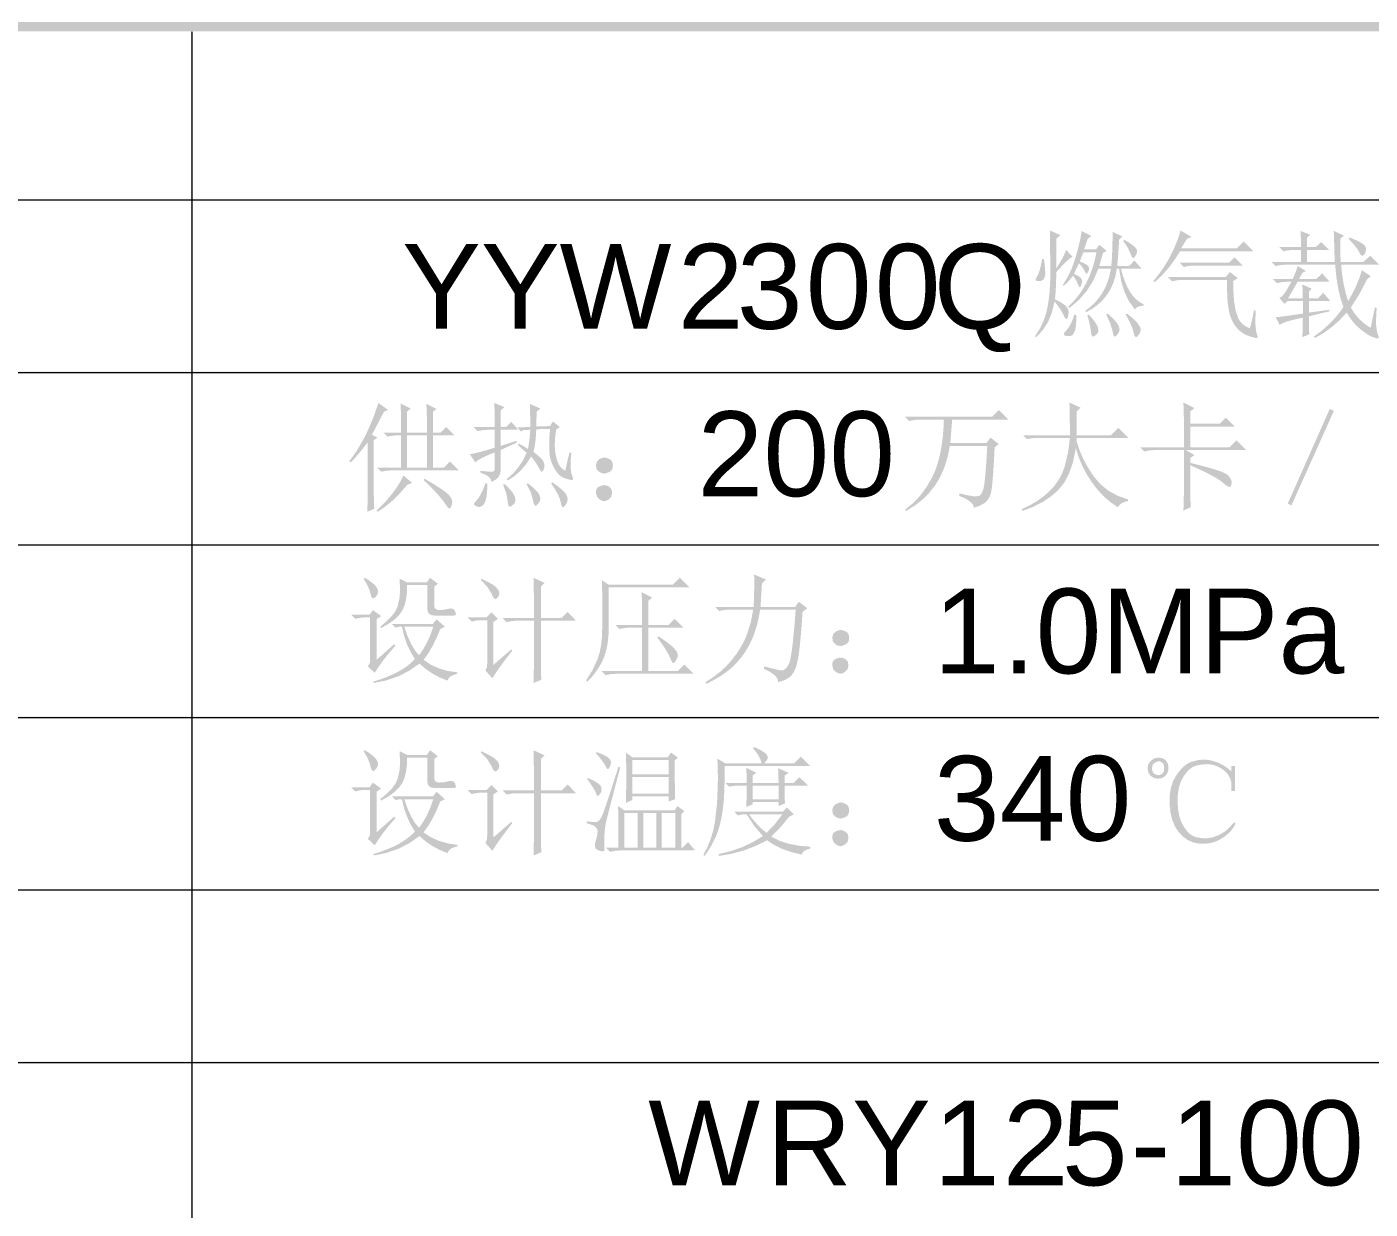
# Model space of a CAD drawing. Header units: millimetres. Extents: x 0 to 383, y 25 to 284.
# Drawn here: x 54.83 to 102.95, y 193.08 to 235.45 of the extents above; entities that cross this region are included whole.
import ezdxf

# ---------------------------------------------------------------- set-up
doc = ezdxf.new("R2010")
doc.units = ezdxf.units.MM

msp = doc.modelspace()

# ---------------------------------------------------------------- hatches: boundary and pattern name
h = msp.add_hatch(color=0)
h.dxf.hatch_style = 2
h.paths.add_polyline_path([(0.338667, 235.288226), (383.109611, 235.288226), (383.109611, 235.626896), (0.338667, 235.626896)])
h = msp.add_hatch(color=0)
h.dxf.hatch_style = 2
h.paths.add_polyline_path([(60.713056, 25.237281), (60.755389, 25.237281), (60.755389, 235.288226), (60.713056, 235.288226)])
h = msp.add_hatch(color=0)
h.dxf.hatch_style = 2
h.paths.add_polyline_path([(0.338667, 229.223976), (382.982611, 229.223976), (382.982611, 229.266309), (0.338667, 229.266309)])
h = msp.add_hatch(color=0)
h.paths.add_polyline_path([(92.687951, 227.373215), (92.66108, 227.321539), (92.630074, 227.249192), (92.594934, 227.156174), (92.55566, 227.042486), (92.78717, 226.932243), (92.861584, 226.869542), (92.886389, 226.794439), (92.878121, 226.737251), (92.853316, 226.66766), (92.820243, 226.613227), (92.78717, 226.596002), (92.7665, 226.616672), (92.737561, 226.678684), (92.650744, 226.827512), (92.522587, 226.97634), (92.340686, 226.596002), (92.501916, 226.517454), (92.588733, 226.447174), (92.62594, 226.385162), (92.638342, 226.331418), (92.605269, 226.188102), (92.57633, 226.13367), (92.55566, 226.116444), (92.522587, 226.141249), (92.489514, 226.215663), (92.419234, 226.368625), (92.307613, 226.529856), (92.142248, 226.32315), (91.976884, 226.166054), (91.943811, 226.199127), (92.125712, 226.493338), (92.27454, 226.816488), (92.395118, 227.163064), (92.495026, 227.522043), (92.572885, 227.856907), (92.621806, 228.133892), (92.969071, 227.951991), (92.83678, 227.852773), (92.704488, 227.472434), (93.134436, 227.472434), (93.250191, 227.637799), (93.514774, 227.422825), (93.382483, 227.340142), (93.250191, 226.877122), (93.680139, 226.877122), (93.705633, 227.18718), (93.718724, 227.555116), (93.722772, 227.738051), (93.726303, 227.88998), (93.728801, 228.010902), (93.729748, 228.100819), (94.077014, 227.935455), (93.961259, 227.8197), (93.944722, 227.543748), (93.928186, 227.294667), (93.911649, 227.072458), (93.895113, 226.877122), (94.325061, 226.877122), (94.506962, 227.075559), (94.771545, 226.777903), (94.027405, 226.777903), (94.094325, 226.533732), (94.171065, 226.313848), (94.257623, 226.118253), (94.354, 225.946946), (94.460195, 225.799926), (94.576208, 225.677195), (94.70204, 225.578751), (94.837691, 225.504595), (94.837691, 225.454986), (94.731238, 225.446718), (94.643388, 225.421913), (94.574141, 225.380572), (94.523498, 225.322694), (94.314725, 225.612082), (94.151428, 225.95108), (94.033606, 226.339687), (93.961259, 226.777903), (93.878576, 226.777903), (93.828967, 226.518487), (93.754553, 226.277675), (93.655334, 226.055466), (93.531311, 225.851861), (93.382483, 225.666859), (93.20885, 225.500461), (93.010412, 225.352667), (92.78717, 225.223476), (92.754097, 225.273085), (92.938324, 225.419588), (93.102396, 225.577976), (93.246315, 225.74825), (93.37008, 225.930409), (93.473692, 226.124454), (93.557149, 226.330385), (93.620453, 226.548201), (93.663602, 226.777903), (93.217118, 226.777903), (93.034183, 226.35519), (92.799572, 225.980019), (92.513285, 225.65239), (92.175321, 225.372304), (92.142248, 225.421913), (92.328025, 225.607948), (92.496749, 225.81052), (92.648419, 226.029628), (92.783036, 226.265273), (92.9006, 226.517454), (93.001111, 226.786171), (93.084568, 227.071425), (93.150972, 227.373215)])
h.paths.add_polyline_path([(94.14316, 227.8197), (94.291988, 227.727802), (94.407743, 227.65089), (94.490425, 227.589481), (94.540035, 227.544092), (94.589644, 227.473123), (94.606181, 227.406288), (94.590333, 227.323606), (94.545547, 227.240924), (94.499383, 227.178912), (94.473889, 227.158241), (94.42428, 227.195448), (94.37467, 227.307069), (94.275451, 227.530312), (94.110087, 227.77009)])
h.paths.add_polyline_path([(92.357222, 225.140793), (92.423368, 225.124257), (92.426555, 224.947437), (92.419923, 224.796973), (92.403989, 224.672347), (92.379271, 224.573042), (92.349299, 224.495613), (92.317259, 224.437305), (92.283153, 224.398634), (92.246979, 224.380116), (92.184278, 224.367714), (92.142248, 224.36358), (92.068523, 224.371159), (92.015469, 224.391141), (91.985841, 224.4125), (91.976884, 224.429726), (92.005822, 224.50414), (92.092639, 224.59509), (92.164986, 224.691208), (92.233199, 224.814198), (92.297278, 224.96406)])
h.paths.add_polyline_path([(92.869852, 225.140793), (92.995943, 225.000234), (93.093095, 224.87621), (93.161308, 224.768723), (93.200582, 224.677773), (93.216171, 224.600258), (93.213673, 224.533079), (93.193605, 224.476234), (93.156484, 224.429726), (93.077247, 224.367714), (93.018681, 224.347043), (92.977339, 224.38425), (92.952535, 224.495872), (92.938065, 224.621962), (92.911194, 224.768723), (92.871919, 224.936155), (92.820243, 225.124257)])
h.paths.add_polyline_path([(93.498238, 225.140793), (93.547847, 225.173866), (93.66877, 225.064398), (93.766955, 224.96785), (93.842403, 224.884737), (93.895113, 224.815576), (93.957125, 224.703266), (93.977795, 224.611627), (93.957814, 224.516542), (93.900625, 224.429726), (93.842058, 224.367714), (93.812431, 224.347043), (93.782458, 224.358412), (93.758687, 224.392519), (93.741117, 224.449363), (93.729748, 224.528944), (93.647066, 224.814198)])
h.paths.add_polyline_path([(94.242378, 225.173866), (94.469755, 224.987831), (94.622717, 224.826601), (94.709533, 224.694309), (94.738472, 224.59509), (94.721936, 224.511719), (94.672326, 224.424214), (94.614449, 224.354623), (94.573108, 224.330507), (94.542102, 224.341876), (94.51523, 224.375982), (94.492492, 224.432826), (94.473889, 224.512408), (94.431514, 224.657102), (94.370536, 224.810064), (94.290954, 224.971295), (94.192769, 225.140793)])
h.paths.add_polyline_path([(91.48079, 228.150429), (91.861128, 227.985064), (91.7123, 227.852773), (91.7123, 226.794439), (91.833223, 226.984609), (91.931408, 227.158241), (92.006856, 227.315338), (92.059566, 227.455898), (92.291076, 227.207851), (92.211495, 227.161342), (92.088505, 227.054888), (91.922107, 226.88849), (91.7123, 226.662148), (91.702999, 226.315915), (91.69163, 226.037896), (91.678194, 225.82809), (91.662691, 225.686497), (91.812553, 225.607948), (91.931408, 225.537668), (92.019258, 225.475657), (92.076102, 225.421913), (92.138114, 225.31856), (92.158785, 225.206939), (92.125712, 225.058111), (92.096773, 224.996099), (92.076102, 224.975429), (92.026493, 225.008502), (91.976884, 225.10772), (91.925207, 225.21314), (91.85286, 225.330963), (91.759843, 225.461187), (91.646155, 225.603814), (91.555204, 225.214174), (91.414644, 224.872076), (91.224475, 224.57752), (90.984696, 224.330507), (90.951623, 224.36358), (91.109753, 224.614727), (91.236877, 224.872076), (91.332995, 225.135626), (91.398108, 225.405377), (91.441516, 225.689597), (91.472522, 225.996555), (91.491125, 226.326251), (91.497326, 226.678684)])
h.paths.add_polyline_path([(91.265816, 227.125168), (91.303023, 226.844049), (91.315425, 226.629075), (91.307157, 226.534679), (91.282352, 226.452686), (91.2417, 226.390674), (91.188646, 226.353467), (91.125945, 226.336931), (91.050842, 226.336931), (90.98883, 226.352778), (90.96816, 226.381028), (90.984696, 226.443039), (91.034306, 226.529856), (91.081848, 226.629075), (91.125256, 226.761366), (91.16453, 226.926731), (91.19967, 227.125168)])
h = msp.add_hatch(color=0)
h.paths.add_polyline_path([(96.160608, 228.150429), (96.557483, 227.918918), (96.392118, 227.852773), (96.272229, 227.658469), (96.177144, 227.505507), (98.178056, 227.505507), (98.426102, 227.753554), (98.773368, 227.406288), (96.144071, 227.406288), (95.938399, 227.082794), (95.718257, 226.790305), (95.483646, 226.528822), (95.234566, 226.298345), (95.184957, 226.331418), (95.387614, 226.586786), (95.565984, 226.840604), (95.720583, 227.093387), (95.851927, 227.345655), (95.961395, 227.585347), (96.049676, 227.799718), (96.116252, 227.988251)])
h.paths.add_polyline_path([(96.127535, 226.992877), (97.896936, 226.992877), (98.095373, 227.191314), (98.39303, 226.893658), (96.706311, 226.893658), (96.458264, 226.881256), (96.276363, 226.844049)])
h.paths.add_polyline_path([(95.714123, 226.480247), (97.781181, 226.480247), (97.930009, 226.662148), (98.211128, 226.447174), (98.045764, 226.331418), (98.054032, 225.988976), (98.078837, 225.625863), (98.13258, 225.286176), (98.227665, 225.008502), (98.296911, 224.892747), (98.388895, 224.793528), (98.503617, 224.710845), (98.641076, 224.6447), (98.675183, 224.747019), (98.711356, 224.888612), (98.749597, 225.06948), (98.789905, 225.289622), (98.85605, 225.273085), (98.844337, 225.029861), (98.845026, 224.765967), (98.869142, 224.531701), (98.922196, 224.36358), (98.930464, 224.31397), (98.889123, 224.297434), (98.845715, 224.302516), (98.781636, 224.317416), (98.696887, 224.341617), (98.591467, 224.374604), (98.477779, 224.421199), (98.368225, 224.486914), (98.262805, 224.572267), (98.161519, 224.677773), (98.069621, 224.803949), (97.992709, 224.951313), (97.931301, 225.120381), (97.885911, 225.31167), (97.854819, 225.530692), (97.835613, 225.78227), (97.827775, 226.065888), (97.83079, 226.381028), (96.259826, 226.381028), (96.053121, 226.368625), (95.862951, 226.331418)])
h = msp.add_hatch(color=0)
h.paths.add_polyline_path([(100.460087, 228.133892), (100.807352, 228.001601), (100.691597, 227.885845), (100.691597, 227.555116), (101.00579, 227.555116), (101.204227, 227.737017), (101.485347, 227.455898), (100.691597, 227.455898), (100.691597, 227.02595), (101.683785, 227.02595), (101.675516, 227.343243), (101.667248, 227.633664), (101.65898, 227.897214), (101.650712, 228.133892), (102.014514, 227.968528), (101.882222, 227.852773), (101.883256, 227.596457), (101.886356, 227.373215), (101.891524, 227.183046), (101.898759, 227.02595), (102.709045, 227.02595), (102.957092, 227.240924), (103.271285, 226.926731), (101.915295, 226.926731), (101.949402, 226.578432), (102.002112, 226.244602), (102.073425, 225.925242), (102.163342, 225.620351), (102.318371, 225.888035), (102.45273, 226.16192), (102.566418, 226.442006), (102.659436, 226.728293), (102.973628, 226.513319), (102.841337, 226.397564), (102.572619, 225.8808), (102.262561, 225.38884), (102.40002, 225.169732), (102.564351, 224.975429), (102.755554, 224.80593), (102.973628, 224.661236), (103.122457, 225.38884), (103.188602, 225.372304), (103.175167, 225.163531), (103.167932, 224.983697), (103.166898, 224.832802), (103.172066, 224.710845), (103.201005, 224.516542), (103.254748, 224.36358), (103.263016, 224.301568), (103.221675, 224.280898), (103.163798, 224.292611), (103.056311, 224.324995), (102.97983, 224.35712), (102.882678, 224.4125), (102.764856, 224.491651), (102.626363, 224.59509), (102.482702, 224.720147), (102.349377, 224.863808), (102.226387, 225.026072), (102.113733, 225.206939), (101.850183, 224.926853), (101.572164, 224.681907), (101.279675, 224.4721), (100.972717, 224.297434), (100.939644, 224.347043), (101.253837, 224.586822), (101.534957, 224.843137), (101.783003, 225.115989), (101.997977, 225.405377), (101.892558, 225.717502), (101.807808, 226.075103), (101.743729, 226.478179), (101.700321, 226.926731), (99.963993, 226.926731), (99.757287, 226.914329), (99.567118, 226.877122), (99.41829, 227.02595), (100.476623, 227.02595), (100.476623, 227.455898), (100.245113, 227.455898), (100.038407, 227.443495), (99.848238, 227.406288), (99.69941, 227.555116), (100.476623, 227.555116), (100.472489, 227.856907)])
h.paths.add_polyline_path([(102.212951, 227.902382), (102.366, 227.838389), (102.49476, 227.779048), (102.599749, 227.724873), (102.681484, 227.676384), (102.742376, 227.628841), (102.784148, 227.577165), (102.806283, 227.521354), (102.808264, 227.46141), (102.783459, 227.357368), (102.742118, 227.290533), (102.700777, 227.253326), (102.675972, 227.240924), (102.622229, 227.273997), (102.560217, 227.373215), (102.50544, 227.4714), (102.423791, 227.584055), (102.315271, 227.711179), (102.179878, 227.852773)])
h.paths.add_polyline_path([(99.567118, 225.041575), (99.714913, 225.056044), (99.926786, 225.082916), (100.202738, 225.12219), (100.542769, 225.173866), (100.542769, 225.620351), (99.997066, 225.620351), (99.881311, 225.521132), (99.69941, 225.736106), (99.775891, 225.772279), (99.873043, 225.8808), (99.990865, 226.061667), (100.129358, 226.314882), (99.997066, 226.314882), (99.802763, 226.30248), (99.616727, 226.265273), (99.467899, 226.414101), (100.178967, 226.414101), (100.290588, 226.670416), (100.360868, 226.877122), (100.658524, 226.69522), (100.542769, 226.645611), (100.484891, 226.554661), (100.410477, 226.414101), (101.022326, 226.414101), (101.2373, 226.612538), (101.501884, 226.314882), (100.360868, 226.314882), (100.013602, 225.719569), (100.542769, 225.719569), (100.526233, 226.215663), (100.856962, 226.066835), (100.757743, 225.95108), (100.757743, 225.719569), (101.088472, 225.719569), (101.270373, 225.918007), (101.534957, 225.620351), (100.757743, 225.620351), (100.757743, 225.206939), (101.485347, 225.306158), (101.501884, 225.256549), (100.757743, 225.074648), (100.758777, 224.879311), (100.761877, 224.706711), (100.767045, 224.55685), (100.77428, 224.429726), (100.526233, 224.330507), (100.533467, 224.566151), (100.538635, 224.760455), (100.541736, 224.913417), (100.542769, 225.025038), (100.367069, 224.988348), (100.21204, 224.952691), (100.077681, 224.918068), (99.963993, 224.884478), (99.870975, 224.851922), (99.798628, 224.8204), (99.746952, 224.78991), (99.715946, 224.760455)])
h = msp.add_hatch(color=0)
h.dxf.hatch_style = 2
h.paths.add_polyline_path([(0.338667, 223.043309), (382.982611, 223.043309), (382.982611, 223.085642), (0.338667, 223.085642)])
h = msp.add_hatch(color=0)
h.paths.add_polyline_path([(68.448811, 220.81221), (68.448811, 219.654658), (69.159878, 219.654658), (69.159878, 220.81221)])
h.paths.add_polyline_path([(68.233837, 220.911429), (68.233837, 221.390986), (68.229703, 221.655569), (68.2173, 221.953226), (68.581102, 221.771325), (68.448811, 221.655569), (68.448811, 220.911429), (69.159878, 220.911429), (69.159878, 221.506741), (69.143342, 221.936689), (69.507144, 221.754788), (69.374852, 221.655569), (69.374852, 220.911429), (69.655972, 220.911429), (69.85441, 221.109866), (70.152066, 220.81221), (69.374852, 220.81221), (69.374852, 219.654658), (69.771727, 219.654658), (69.986701, 219.869632), (70.300894, 219.555439), (67.919644, 219.555439), (67.712938, 219.543037), (67.522769, 219.50583), (67.373941, 219.654658), (68.233837, 219.654658), (68.233837, 220.81221), (68.151155, 220.81221), (67.944449, 220.799808), (67.75428, 220.762601), (67.605451, 220.911429)])
h.paths.add_polyline_path([(68.316519, 219.373538), (68.630712, 219.108955), (68.465347, 219.042809), (68.187328, 218.727583), (67.91551, 218.459899), (67.649893, 218.239757), (67.390477, 218.067158), (67.357405, 218.116767), (67.651616, 218.400643), (67.941693, 218.750665), (68.073898, 218.93558), (68.180782, 219.101376), (68.261828, 219.247534)])
h.paths.add_polyline_path([(69.077196, 219.257783), (69.396643, 219.0677), (69.644259, 218.911206), (69.820562, 218.788819), (69.926068, 218.701056), (70.032866, 218.565319), (70.069384, 218.441984), (70.05767, 218.331052), (70.025286, 218.249059), (69.991525, 218.19945), (69.970165, 218.182913), (69.920556, 218.207718), (69.870946, 218.282132), (69.739344, 218.468856), (69.545729, 218.701056), (69.309396, 218.956682), (69.044123, 219.208174)])
h.paths.add_polyline_path([(67.026675, 218.067158), (67.03391, 218.32244), (67.039078, 218.542581), (67.042178, 218.727583), (67.043212, 218.877444), (67.043212, 220.564163), (66.874747, 220.345055), (66.716617, 220.150752), (66.568822, 219.981253), (66.431363, 219.836559), (66.381753, 219.886168), (66.514045, 220.061868), (66.646337, 220.258239), (66.778628, 220.47528), (66.91092, 220.712991), (67.042178, 220.977575), (67.171369, 221.275231), (67.298493, 221.60596), (67.42355, 221.969762), (67.770816, 221.721715), (67.621988, 221.655569), (67.495897, 221.411657), (67.382209, 221.192549), (67.280923, 220.998245), (67.19204, 220.828747), (67.390477, 220.729528), (67.258186, 220.630309), (67.258186, 218.745153), (67.259219, 218.648001), (67.26232, 218.521911), (67.267488, 218.366881), (67.274722, 218.182913)])
h = msp.add_hatch(color=0)
h.paths.add_polyline_path([(72.401024, 221.09333), (72.864045, 221.109866), (72.863012, 221.378584), (72.859911, 221.60596), (72.854743, 221.791995), (72.847509, 221.936689), (73.227847, 221.771325), (73.095556, 221.655569), (73.088321, 221.455065), (73.083153, 221.300036), (73.080053, 221.190482), (73.079019, 221.126403), (73.575113, 221.142939), (73.674332, 221.308304), (73.922378, 221.109866), (73.790087, 221.010648), (73.75288, 220.696455), (73.740477, 220.448408), (73.761837, 220.171422), (73.828672, 219.902705), (73.881296, 219.780748), (73.947872, 219.679463), (74.027885, 219.598847), (74.120816, 219.538903), (74.161124, 219.73424), (74.199364, 219.906839), (74.235538, 220.056701), (74.269644, 220.183825), (74.33579, 220.183825), (74.311674, 219.895126), (74.308229, 219.66017), (74.332345, 219.469312), (74.385399, 219.307392), (74.400902, 219.263984), (74.397802, 219.232978), (74.376098, 219.214375), (74.33579, 219.208174), (74.307971, 219.212308), (74.257931, 219.22471), (74.186187, 219.245381), (74.093255, 219.274319), (73.993003, 219.320828), (73.898952, 219.394209), (73.811102, 219.494461), (73.729453, 219.621585), (73.660121, 219.758097), (73.608875, 219.886857), (73.575199, 220.008383), (73.558576, 220.123191), (73.546174, 220.320939), (73.54204, 220.464944), (73.550308, 220.74193), (73.575113, 221.04372), (73.079019, 221.027184), (73.066617, 220.784305), (73.045946, 220.568297), (73.017007, 220.379162), (72.9798, 220.216898), (73.126561, 220.101228), (73.236115, 220.002613), (73.308462, 219.921567), (73.343602, 219.858608), (73.368407, 219.771102), (73.376675, 219.720804), (73.368407, 219.662926), (73.343602, 219.588512), (73.31053, 219.5265), (73.277457, 219.50583), (73.236115, 219.538903), (73.178238, 219.638122), (73.058349, 219.840693), (72.897118, 220.051533), (72.714183, 219.774547), (72.512645, 219.538903), (72.292504, 219.344599), (72.053759, 219.191637), (72.020686, 219.241247), (72.251163, 219.448986), (72.4465, 219.675329), (72.606697, 219.920275), (72.731753, 220.183825), (72.417561, 220.464944), (72.450634, 220.514554), (72.649071, 220.407067), (72.781363, 220.316116), (72.835106, 220.655114), (72.864045, 221.010648), (72.599462, 220.994111), (72.533316, 220.944502)])
h.paths.add_polyline_path([(73.608186, 219.092418), (73.657795, 219.125491), (73.835648, 218.995267), (73.972677, 218.885713), (74.069398, 218.796829), (74.126328, 218.728616), (74.183517, 218.621129), (74.203498, 218.530179), (74.186962, 218.422003), (74.137352, 218.326229), (74.079475, 218.256638), (74.038134, 218.232523), (74.014363, 218.243891), (73.992658, 218.277998), (73.973021, 218.334842), (73.955451, 218.414424), (73.915144, 218.556017), (73.84383, 218.716214), (73.741511, 218.895014)])
h.paths.add_polyline_path([(71.590738, 221.109866), (71.589704, 221.405456), (71.586604, 221.647301), (71.581436, 221.835403), (71.574201, 221.969762), (71.938003, 221.820934), (71.805712, 221.705179), (71.805712, 221.109866), (72.004149, 221.109866), (72.18605, 221.291767), (72.434097, 221.010648), (71.805712, 221.010648), (71.805712, 220.431872), (71.915266, 220.468045), (72.04549, 220.51042), (72.196386, 220.558996), (72.367951, 220.613773), (72.384488, 220.547627), (72.205687, 220.469079), (72.049625, 220.398799), (71.916299, 220.336787), (71.805712, 220.283043), (71.805712, 219.588512), (71.791242, 219.442785), (71.731298, 219.319795), (71.625878, 219.219542), (71.474983, 219.142028), (71.443977, 219.243314), (71.367496, 219.332197), (71.245539, 219.408678), (71.078108, 219.472757), (71.078108, 219.538903), (71.21462, 219.524433), (71.326844, 219.514098), (71.415296, 219.507897), (71.480495, 219.50583), (71.527951, 219.513065), (71.562488, 219.534769), (71.583589, 219.570942), (71.590738, 219.621585), (71.590738, 220.200361), (71.324087, 220.090807), (71.119449, 219.993655), (70.976822, 219.908906), (70.896207, 219.836559), (70.697769, 220.134215), (70.846597, 220.161087), (71.045035, 220.208629), (71.293082, 220.276842), (71.590738, 220.365726), (71.590738, 221.010648), (71.375764, 221.010648), (71.169058, 220.998245), (70.978889, 220.961038), (70.830061, 221.109866)])
h.paths.add_polyline_path([(71.260009, 219.092418), (71.326155, 219.092418), (71.319953, 218.843338), (71.30135, 218.6418), (71.270344, 218.487804), (71.226936, 218.381351), (71.174312, 218.311071), (71.116004, 218.265595), (71.052528, 218.244925), (70.984401, 218.249059), (70.880359, 218.2904), (70.846597, 218.348278), (70.867268, 218.402021), (70.92928, 218.464033), (71.011962, 218.565319), (71.094644, 218.703812), (71.177326, 218.879512)])
h.paths.add_polyline_path([(71.95454, 219.059345), (72.0951, 218.918786), (72.202587, 218.794762), (72.277001, 218.687275), (72.318342, 218.596325), (72.333845, 218.518724), (72.330744, 218.450942), (72.30904, 218.392461), (72.268733, 218.342766), (72.18605, 218.273175), (72.136441, 218.249059), (72.106469, 218.261461), (72.082697, 218.298668), (72.065127, 218.36068), (72.053759, 218.447497), (72.004149, 218.736885), (71.888394, 219.042809)])
h.paths.add_polyline_path([(72.781363, 219.092418), (72.936392, 218.96228), (73.054214, 218.853329), (73.13483, 218.766082), (73.178238, 218.701056), (73.215445, 218.609416), (73.227847, 218.546715), (73.207866, 218.451631), (73.150677, 218.364814), (73.09211, 218.302803), (73.062483, 218.282132), (73.031477, 218.294534), (73.004605, 218.331741), (72.981867, 218.393753), (72.963264, 218.480569), (72.880582, 218.774092), (72.731753, 219.059345)])
h = msp.add_hatch(color=0)
h.dxf.hatch_style = 2
h.paths.add_polyline_path([(92.196488, 220.81221), (92.195454, 221.214253), (92.192354, 221.543948), (92.187186, 221.801297), (92.179951, 221.986299), (92.576826, 221.804398), (92.444535, 221.672106), (92.444535, 220.81221), (93.668233, 220.81221), (93.932816, 221.076793), (94.296618, 220.712991), (92.444535, 220.712991), (92.444535, 220.5807), (92.54384, 220.273828), (92.676734, 219.965406), (92.843735, 219.65595), (93.045359, 219.345977), (93.287119, 219.061671), (93.573837, 218.828524), (93.904997, 218.64602), (94.280082, 218.513642), (94.280082, 218.447497), (94.164326, 218.427859), (94.065108, 218.385485), (93.982425, 218.320373), (93.91628, 218.232523), (93.65273, 218.41339), (93.407783, 218.625263), (93.181441, 218.868143), (92.973701, 219.142028), (92.789733, 219.434516), (92.634704, 219.733206), (92.508613, 220.038097), (92.411462, 220.349189), (92.316377, 219.876953), (92.179951, 219.469312), (92.002184, 219.126783), (91.783076, 218.849884), (91.522627, 218.620354), (91.220837, 218.419247), (90.877705, 218.246045), (90.493233, 218.100231), (90.476696, 218.166377), (90.754715, 218.298668), (91.009997, 218.447497), (91.242541, 218.612861), (91.452347, 218.794762), (91.635368, 218.992166), (91.7879, 219.204039), (91.910459, 219.430382), (92.003562, 219.671194), (92.131031, 220.179691), (92.196488, 220.712991), (90.890108, 220.712991), (90.658597, 220.679918), (90.526306, 220.81221)])
h = msp.add_hatch(color=0)
h.dxf.hatch_style = 2
h.paths.add_polyline_path([(96.264457, 218.116767), (96.271691, 218.328641), (96.276859, 218.517776), (96.27996, 218.684175), (96.280993, 218.827835), (96.280993, 220.283043), (95.255733, 220.283043), (95.049027, 220.270641), (94.858858, 220.233434), (94.71003, 220.382262), (96.280993, 220.382262), (96.280993, 221.424059), (96.264457, 221.986299), (96.661332, 221.787861), (96.512503, 221.672106), (96.512503, 221.225622), (97.570837, 221.225622), (97.785811, 221.440595), (98.100003, 221.126403), (96.512503, 221.126403), (96.512503, 220.382262), (97.918102, 220.382262), (98.166149, 220.630309), (98.513415, 220.283043), (96.347139, 220.283043), (96.661332, 220.101142), (96.512503, 220.001924), (96.512503, 219.820023), (96.797757, 219.751551), (97.049938, 219.686697), (97.269046, 219.625461), (97.455082, 219.567842), (97.608044, 219.51384), (97.727933, 219.463455), (97.81475, 219.416688), (97.868493, 219.373538), (97.931624, 219.293009), (97.972535, 219.217131), (97.991741, 219.14642), (97.98976, 219.081394), (97.960133, 218.989755), (97.918102, 218.960127), (97.831286, 218.9932), (97.703128, 219.092418), (97.630265, 219.153138), (97.535697, 219.219542), (97.419425, 219.291631), (97.281449, 219.369404), (97.121769, 219.452862), (96.940384, 219.542003), (96.737296, 219.63683), (96.512503, 219.73734), (96.512503, 218.745153), (96.516638, 218.468167), (96.52904, 218.232523)])
h = msp.add_hatch(color=0)
h.dxf.hatch_style = 2
h.paths.add_polyline_path([(89.501045, 220.382262), (89.484509, 220.052825), (89.467972, 219.759044), (89.451436, 219.500921), (89.434899, 219.278454), (89.418363, 219.091643), (89.401826, 218.94049), (89.38529, 218.824993), (89.368753, 218.745153), (89.329479, 218.629398), (89.277803, 218.530179), (89.213724, 218.447497), (89.137243, 218.381351), (88.959476, 218.282132), (88.756905, 218.215986), (88.730033, 218.323473), (88.632881, 218.43096), (88.465449, 218.538447), (88.227738, 218.645934), (88.244274, 218.728616), (88.424194, 218.684261), (88.583961, 218.650757), (88.72409, 218.628622), (88.845099, 218.618373), (88.946385, 218.641025), (89.027, 218.716903), (89.086945, 218.845491), (89.126219, 219.026273), (89.155071, 219.269152), (89.183407, 219.584378), (89.21071, 219.971951), (89.236462, 220.431872), (87.897009, 220.431872), (87.814326, 220.026814), (87.698571, 219.655347), (87.549743, 219.317986), (87.367842, 219.015248), (87.153902, 218.744378), (86.908955, 218.501929), (86.633003, 218.287386), (86.326045, 218.100231), (86.292972, 218.14984), (86.570044, 218.370068), (86.822828, 218.634221), (87.051841, 218.942815), (87.257599, 219.296368), (87.349314, 219.493503), (87.430112, 219.70866), (87.499929, 219.941774), (87.5587, 220.192782), (87.606361, 220.461618), (87.642847, 220.748217), (87.668093, 221.052516), (87.682035, 221.37445), (86.838675, 221.37445), (86.63197, 221.362047), (86.4418, 221.32484), (86.292972, 221.473668), (89.401826, 221.473668), (89.649873, 221.721715), (89.997139, 221.37445), (87.979691, 221.37445), (87.913545, 220.53109), (89.203389, 220.53109), (89.352217, 220.729528), (89.649873, 220.498017)])
h = msp.add_hatch(color=0)
h.dxf.hatch_style = 2
h.paths.add_polyline_path([(101.506514, 221.754788), (101.655342, 221.688642), (100.133988, 218.298668), (100.001696, 218.364814)])
h = msp.add_hatch(color=0)
h.paths.add_polyline_path([(75.708316, 218.960127), (75.779285, 218.869865), (75.79651, 218.734128), (75.762748, 218.601148), (75.675243, 218.513642), (75.576024, 218.464033), (75.509878, 218.447497), (75.443733, 218.464033), (75.344514, 218.513642), (75.254252, 218.604593), (75.217734, 218.745153), (75.220835, 218.820686), (75.238405, 218.882268), (75.270444, 218.930413), (75.316953, 218.965639), (75.419617, 219.010425), (75.509878, 219.026273), (75.609097, 219.009736)])
h.paths.add_polyline_path([(75.708316, 219.957826), (75.758959, 219.921653), (75.795132, 219.87101), (75.816836, 219.805898), (75.824071, 219.726316), (75.815803, 219.646734), (75.790998, 219.581622), (75.749657, 219.530979), (75.69178, 219.494806), (75.580158, 219.452775), (75.509878, 219.439684), (75.419617, 219.45691), (75.316953, 219.511342), (75.238405, 219.606427), (75.217734, 219.742852), (75.254252, 219.875144), (75.344514, 219.957826), (75.447867, 220.002613), (75.526415, 220.01846), (75.604963, 220.002613)])
h = msp.add_hatch(color=0)
h.dxf.hatch_style = 2
h.paths.add_polyline_path([(0.338667, 216.862642), (382.982611, 216.862642), (382.982611, 216.904976), (0.338667, 216.904976)])
h = msp.add_hatch(color=0)
h.paths.add_polyline_path([(66.894384, 215.67334), (66.943993, 215.706413), (67.066036, 215.626831), (67.167924, 215.553451), (67.250176, 215.486272), (67.313307, 215.425293), (67.391855, 215.310227), (67.412526, 215.199295), (67.387721, 215.103521), (67.329844, 215.028418), (67.271277, 214.978809), (67.241649, 214.962273), (67.210643, 214.972608), (67.183772, 215.003614), (67.161034, 215.05529), (67.142431, 215.127637), (67.108324, 215.24856), (67.055614, 215.379818), (66.984301, 215.521412)])
h.paths.add_polyline_path([(67.357405, 212.762924), (67.98579, 213.325163), (68.035399, 213.275554), (67.792176, 212.994434), (67.594427, 212.746387), (67.432508, 212.519011), (67.291259, 212.299903), (67.043212, 212.531413), (67.113492, 212.6389), (67.125894, 212.762924), (67.125894, 214.284278), (66.91092, 214.284278), (66.766226, 214.271875), (66.596727, 214.234668), (66.447899, 214.383497), (67.109358, 214.383497), (67.225113, 214.548861), (67.522769, 214.333887), (67.357405, 214.218132)])
h.paths.add_polyline_path([(68.349592, 213.953549), (68.469481, 213.616618), (68.597639, 213.333431), (68.734065, 213.103988), (68.878759, 212.928288), (69.02862, 213.141195), (69.164013, 213.383041), (69.284935, 213.653825), (69.391389, 213.953549)])
h.paths.add_polyline_path([(67.903108, 214.052767), (69.374852, 214.052767), (69.507144, 214.218132), (69.8048, 213.953549), (69.639436, 213.870866), (69.509211, 213.553573), (69.366584, 213.263151), (69.211555, 212.999602), (69.044123, 212.762924), (69.299405, 212.592391), (69.585692, 212.461133), (69.902986, 212.369149), (70.251285, 212.316439), (70.251285, 212.26683), (70.105557, 212.220321), (69.999104, 212.163477), (69.931924, 212.096298), (69.904019, 212.018783), (69.623933, 212.131438), (69.36245, 212.270964), (69.119571, 212.437362), (68.895295, 212.630632), (68.532527, 212.376384), (68.138752, 212.175879), (67.713972, 212.029118), (67.258186, 211.936101), (67.241649, 211.98571), (67.496414, 212.0671), (67.731542, 212.154175), (67.947033, 212.246934), (68.142886, 212.345378), (68.319103, 212.449506), (68.475683, 212.559318), (68.612625, 212.674815), (68.729931, 212.795997), (68.570767, 213.06058), (68.440543, 213.3417), (68.339257, 213.639356), (68.26691, 213.953549), (68.184227, 213.953549), (68.035399, 213.920476)])
h.paths.add_polyline_path([(69.424462, 214.714226), (69.435831, 214.641879), (69.469937, 214.590202), (69.526781, 214.559196), (69.606363, 214.548861), (69.78413, 214.561263), (69.953628, 214.59847), (70.021841, 214.606825), (70.077652, 214.59916), (70.12106, 214.575991), (70.152066, 214.537837), (70.189273, 214.4586), (70.201675, 214.400033), (70.189962, 214.371783), (70.157578, 214.355936), (70.115117, 214.352749), (70.028732, 214.351113), (69.897904, 214.35051), (69.722118, 214.350424), (69.457535, 214.350424), (69.328344, 214.36696), (69.238427, 214.416569), (69.187784, 214.499252), (69.176415, 214.615007), (69.176415, 215.44183), (68.448811, 215.44183), (68.444677, 215.174232), (68.415738, 214.934023), (68.361994, 214.721719), (68.283446, 214.537837), (68.167691, 214.371353), (68.002326, 214.210553), (67.787352, 214.054921), (67.522769, 213.903939), (67.489696, 213.953549), (67.72646, 214.153106), (67.907931, 214.33871), (68.034624, 214.510879), (68.107057, 214.670128), (68.176648, 214.958827), (68.200764, 215.210319), (68.184227, 215.67334), (68.448811, 215.541049), (69.159878, 215.541049), (69.275634, 215.706413), (69.556753, 215.491439), (69.424462, 215.39222)])
h = msp.add_hatch(color=0)
h.paths.add_polyline_path([(71.094644, 215.623731), (71.111181, 215.67334), (71.278698, 215.593759), (71.417794, 215.520378), (71.528985, 215.453199), (71.612786, 215.39222), (71.719584, 215.276465), (71.756102, 215.16071), (71.740255, 215.061491), (71.695469, 214.995345), (71.649304, 214.958138), (71.623811, 214.945736), (71.583503, 214.958138), (71.545263, 214.995345), (71.509089, 215.057357), (71.474983, 215.144174), (71.32202, 215.388086)])
h.paths.add_polyline_path([(71.541128, 212.581023), (72.18605, 213.143262), (72.219123, 213.093653), (72.081406, 212.915369), (71.957641, 212.752588), (71.847828, 212.60531), (71.751968, 212.473536), (71.670061, 212.357264), (71.602107, 212.256495), (71.548105, 212.171228), (71.508056, 212.101465), (71.260009, 212.382585), (71.309618, 212.510743), (71.326155, 212.696778), (71.326155, 214.185059), (70.896207, 214.185059), (71.045035, 214.185059), (70.925145, 214.172657), (70.763915, 214.13545), (70.615087, 214.284278), (71.293082, 214.284278), (71.474983, 214.466179), (71.706493, 214.234668), (71.541128, 214.118913)])
h.paths.add_polyline_path([(72.996337, 214.267741), (72.996078, 214.532583), (72.995303, 214.773137), (72.994011, 214.989403), (72.992203, 215.181381), (72.989877, 215.349071), (72.987035, 215.492473), (72.983676, 215.611587), (72.9798, 215.706413), (73.376675, 215.524512), (73.244384, 215.39222), (73.244384, 214.267741), (73.988524, 214.267741), (74.203498, 214.482715), (74.501155, 214.168523), (73.244384, 214.168523), (73.244384, 212.663705), (73.248518, 212.345378), (73.26092, 212.051856), (72.9798, 211.936101), (72.987035, 212.176913), (72.992203, 212.386719), (72.995303, 212.56552), (72.996337, 212.713314), (72.996337, 214.168523), (72.152977, 214.168523), (72.401024, 214.168523), (72.206721, 214.15612), (72.020686, 214.118913), (71.871858, 214.267741)])
h = msp.add_hatch(color=0)
h.paths.add_polyline_path([(75.906753, 214.019694), (76.865868, 214.019694), (76.865868, 214.763835), (76.861734, 214.995345), (76.849332, 215.193783), (77.22967, 214.995345), (77.097378, 214.87959), (77.097378, 214.019694), (77.824983, 214.019694), (78.039957, 214.234668), (78.354149, 213.920476), (77.097378, 213.920476), (77.097378, 212.366049), (78.155712, 212.366049), (78.387222, 212.597559), (78.717951, 212.26683), (75.956363, 212.26683), (75.749657, 212.254428), (75.559488, 212.21722), (75.41066, 212.366049), (76.865868, 212.366049), (76.865868, 213.920476), (76.452457, 213.920476), (76.245751, 213.908073), (76.055582, 213.870866)])
h.paths.add_polyline_path([(75.443733, 215.028418), (75.439599, 215.293002), (75.427196, 215.623731), (75.675243, 215.458366), (77.973811, 215.458366), (78.221858, 215.706413), (78.569123, 215.359148), (75.675243, 215.359148), (75.675243, 214.069304), (75.670162, 213.70042), (75.638725, 213.371327), (75.58145, 213.082542), (75.498854, 212.834582), (75.391281, 212.611253), (75.258387, 212.395676), (75.099654, 212.187334), (74.914566, 211.98571), (74.864957, 212.035319), (75.092333, 212.390853), (75.278368, 212.795997), (75.350715, 213.02854), (75.402391, 213.296224), (75.433397, 213.599048), (75.443733, 213.937012)])
h.paths.add_polyline_path([(77.411571, 213.57321), (77.461181, 213.606283), (77.644115, 213.481226), (77.796044, 213.370638), (77.916967, 213.27452), (78.006884, 213.192872), (78.118505, 213.052312), (78.155712, 212.928288), (78.139175, 212.850429), (78.089566, 212.751899), (78.031688, 212.672662), (77.990347, 212.647168), (77.940738, 212.684375), (77.891128, 212.795997), (77.83015, 212.93759), (77.729898, 213.114323), (77.590372, 213.326197)])
h = msp.add_hatch(color=0)
h.dxf.hatch_style = 2
h.paths.add_polyline_path([(81.165347, 215.507976), (81.136408, 215.057357), (81.115738, 214.664616), (82.355972, 214.664616), (82.488264, 214.846517), (82.78592, 214.615007), (82.620556, 214.482715), (82.599896, 214.185328), (82.579301, 213.913327), (82.558835, 213.666777), (82.538562, 213.445742), (82.518548, 213.250286), (82.498858, 213.080475), (82.479554, 212.936373), (82.460703, 212.818045), (82.418328, 212.622622), (82.365618, 212.457688), (82.302573, 212.322727), (82.229193, 212.21722), (82.140223, 212.133505), (82.030066, 212.064258), (81.898205, 212.009481), (81.744123, 211.969174), (81.724486, 212.085962), (81.632502, 212.204818), (81.468171, 212.325741), (81.231493, 212.448731), (81.24803, 212.531413), (81.440266, 212.478789), (81.603563, 212.437018), (81.737922, 212.406615), (81.843342, 212.388097), (81.930158, 212.395246), (82.008707, 212.441152), (82.078987, 212.525298), (82.140998, 212.647168), (82.169937, 212.738636), (82.198876, 212.872478), (82.227815, 213.048694), (82.256753, 213.267286), (82.285692, 213.528252), (82.314631, 213.831592), (82.34357, 214.177308), (82.372509, 214.565398), (81.099201, 214.565398), (81.049678, 214.275062), (80.984135, 213.999713), (80.903089, 213.739867), (80.807057, 213.49604), (80.693283, 213.26453), (80.558321, 213.041287), (80.401656, 212.826313), (80.222769, 212.619608), (80.013996, 212.423151), (79.768016, 212.23858), (79.48483, 212.065378), (79.164436, 211.903028), (79.147899, 211.969174), (79.416703, 212.141859), (79.661219, 212.329531), (79.881963, 212.532705), (80.079453, 212.751899), (80.253086, 212.980223), (80.401914, 213.210097), (80.525937, 213.441005), (80.625156, 213.672429), (80.769161, 214.127181), (80.851155, 214.565398), (80.024332, 214.565398), (79.817626, 214.552995), (79.627457, 214.515788), (79.478628, 214.664616), (80.867691, 214.664616), (80.881127, 215.03462), (80.888362, 215.350879), (80.889395, 215.613396), (80.884227, 215.822168), (81.314175, 215.640267)])
h = msp.add_hatch(color=0)
h.paths.add_polyline_path([(84.174983, 212.77946), (84.245952, 212.689199), (84.263177, 212.553462), (84.229415, 212.420481), (84.14191, 212.332976), (84.042691, 212.283366), (83.976545, 212.26683), (83.910399, 212.283366), (83.811181, 212.332976), (83.720919, 212.423926), (83.684401, 212.564486), (83.687502, 212.64002), (83.705072, 212.701601), (83.737111, 212.749746), (83.78362, 212.784972), (83.886284, 212.829758), (83.976545, 212.845606), (84.075764, 212.829069)])
h.paths.add_polyline_path([(84.174983, 213.77716), (84.225626, 213.740986), (84.261799, 213.690343), (84.283503, 213.625231), (84.290738, 213.545649), (84.28247, 213.466068), (84.257665, 213.400955), (84.216324, 213.350312), (84.158446, 213.314139), (84.046825, 213.272109), (83.976545, 213.259017), (83.886284, 213.276243), (83.78362, 213.330675), (83.705072, 213.42576), (83.684401, 213.562186), (83.720919, 213.694477), (83.811181, 213.77716), (83.914533, 213.821946), (83.993082, 213.837793), (84.07163, 213.821946)])
h = msp.add_hatch(color=0)
h.dxf.hatch_style = 2
h.paths.add_polyline_path([(0.338667, 210.681976), (382.982611, 210.681976), (382.982611, 210.724313), (0.338667, 210.724313)])
h = msp.add_hatch(color=0)
h.paths.add_polyline_path([(66.894384, 209.492674), (66.943993, 209.525747), (67.066036, 209.446165), (67.167924, 209.372784), (67.250176, 209.305605), (67.313307, 209.244627), (67.391855, 209.129561), (67.412526, 209.018628), (67.387721, 208.922855), (67.329844, 208.847752), (67.271277, 208.798142), (67.241649, 208.781606), (67.210643, 208.791941), (67.183772, 208.822947), (67.161034, 208.874623), (67.142431, 208.94697), (67.108324, 209.067893), (67.055614, 209.199151), (66.984301, 209.340745)])
h.paths.add_polyline_path([(67.357405, 206.582257), (67.98579, 207.144497), (68.035399, 207.094887), (67.792176, 206.813767), (67.594427, 206.56572), (67.432508, 206.338344), (67.291259, 206.119236), (67.043212, 206.350747), (67.113492, 206.458234), (67.125894, 206.582257), (67.125894, 208.103611), (66.91092, 208.103611), (66.766226, 208.091209), (66.596727, 208.054002), (66.447899, 208.20283), (67.109358, 208.20283), (67.225113, 208.368194), (67.522769, 208.15322), (67.357405, 208.037465)])
h.paths.add_polyline_path([(68.349592, 207.772882), (68.469481, 207.435952), (68.597639, 207.152765), (68.734065, 206.923321), (68.878759, 206.747622), (69.02862, 206.960528), (69.164013, 207.202374), (69.284935, 207.473159), (69.391389, 207.772882)])
h.paths.add_polyline_path([(67.903108, 207.872101), (69.374852, 207.872101), (69.507144, 208.037465), (69.8048, 207.772882), (69.639436, 207.6902), (69.509211, 207.372906), (69.366584, 207.082485), (69.211555, 206.818935), (69.044123, 206.582257), (69.299405, 206.411725), (69.585692, 206.280467), (69.902986, 206.188483), (70.251285, 206.135773), (70.251285, 206.086163), (70.105557, 206.039654), (69.999104, 205.98281), (69.931924, 205.915631), (69.904019, 205.838116), (69.623933, 205.950771), (69.36245, 206.090297), (69.119571, 206.256695), (68.895295, 206.449965), (68.532527, 206.195717), (68.138752, 205.995213), (67.713972, 205.848452), (67.258186, 205.755434), (67.241649, 205.805043), (67.496414, 205.886434), (67.731542, 205.973509), (67.947033, 206.066268), (68.142886, 206.164711), (68.319103, 206.268839), (68.475683, 206.378652), (68.612625, 206.494149), (68.729931, 206.61533), (68.570767, 206.879913), (68.440543, 207.161033), (68.339257, 207.458689), (68.26691, 207.772882), (68.184227, 207.772882), (68.035399, 207.739809)])
h.paths.add_polyline_path([(69.424462, 208.533559), (69.435831, 208.461212), (69.469937, 208.409536), (69.526781, 208.37853), (69.606363, 208.368194), (69.78413, 208.380597), (69.953628, 208.417804), (70.021841, 208.426158), (70.077652, 208.418493), (70.12106, 208.395325), (70.152066, 208.35717), (70.189273, 208.277933), (70.201675, 208.219366), (70.189962, 208.191117), (70.157578, 208.175269), (70.115117, 208.172082), (70.028732, 208.170446), (69.897904, 208.169843), (69.722118, 208.169757), (69.457535, 208.169757), (69.328344, 208.186293), (69.238427, 208.235903), (69.187784, 208.318585), (69.176415, 208.43434), (69.176415, 209.261163), (68.448811, 209.261163), (68.444677, 208.993565), (68.415738, 208.753356), (68.361994, 208.541052), (68.283446, 208.35717), (68.167691, 208.190686), (68.002326, 208.029886), (67.787352, 207.874254), (67.522769, 207.723273), (67.489696, 207.772882), (67.72646, 207.972439), (67.907931, 208.158044), (68.034624, 208.330212), (68.107057, 208.489462), (68.176648, 208.778161), (68.200764, 209.029653), (68.184227, 209.492674), (68.448811, 209.360382), (69.159878, 209.360382), (69.275634, 209.525747), (69.556753, 209.310773), (69.424462, 209.211554)])
h = msp.add_hatch(color=0)
h.paths.add_polyline_path([(71.094644, 209.443064), (71.111181, 209.492674), (71.278698, 209.413092), (71.417794, 209.339711), (71.528985, 209.272532), (71.612786, 209.211554), (71.719584, 209.095799), (71.756102, 208.980043), (71.740255, 208.880825), (71.695469, 208.814679), (71.649304, 208.777472), (71.623811, 208.765069), (71.583503, 208.777472), (71.545263, 208.814679), (71.509089, 208.876691), (71.474983, 208.963507), (71.32202, 209.20742)])
h.paths.add_polyline_path([(71.541128, 206.400356), (72.18605, 206.962595), (72.219123, 206.912986), (72.081406, 206.734702), (71.957641, 206.571922), (71.847828, 206.424644), (71.751968, 206.292869), (71.670061, 206.176597), (71.602107, 206.075828), (71.548105, 205.990562), (71.508056, 205.920799), (71.260009, 206.201918), (71.309618, 206.330076), (71.326155, 206.516111), (71.326155, 208.004392), (70.896207, 208.004392), (71.045035, 208.004392), (70.925145, 207.99199), (70.763915, 207.954783), (70.615087, 208.103611), (71.293082, 208.103611), (71.474983, 208.285512), (71.706493, 208.054002), (71.541128, 207.938247)])
h.paths.add_polyline_path([(72.996337, 208.087075), (72.996078, 208.351916), (72.995303, 208.59247), (72.994011, 208.808736), (72.992203, 209.000714), (72.989877, 209.168404), (72.987035, 209.311806), (72.983676, 209.43092), (72.9798, 209.525747), (73.376675, 209.343845), (73.244384, 209.211554), (73.244384, 208.087075), (73.988524, 208.087075), (74.203498, 208.302049), (74.501155, 207.987856), (73.244384, 207.987856), (73.244384, 206.483038), (73.248518, 206.164711), (73.26092, 205.871189), (72.9798, 205.755434), (72.987035, 205.996246), (72.992203, 206.206053), (72.995303, 206.384853), (72.996337, 206.532648), (72.996337, 207.987856), (72.152977, 207.987856), (72.401024, 207.987856), (72.206721, 207.975454), (72.020686, 207.938247), (71.871858, 208.087075)])
h = msp.add_hatch(color=0)
h.paths.add_polyline_path([(76.518602, 209.178481), (76.518602, 208.665851), (77.824983, 208.665851), (77.824983, 209.178481)])
h.paths.add_polyline_path([(76.518602, 208.566632), (76.518602, 207.971319), (77.824983, 207.971319), (77.824983, 208.566632)])
h.paths.add_polyline_path([(76.237483, 207.276788), (76.237483, 206.036554), (76.71704, 206.036554), (76.71704, 207.276788)])
h.paths.add_polyline_path([(76.915477, 207.276788), (76.915477, 206.036554), (77.378498, 206.036554), (77.378498, 207.276788)])
h.paths.add_polyline_path([(77.576936, 207.276788), (77.576936, 206.036554), (78.056493, 206.036554), (78.056493, 207.276788)])
h.paths.add_polyline_path([(76.287092, 207.64059), (76.294327, 207.818357), (76.299494, 208.037465), (76.302595, 208.297914), (76.303628, 208.599705), (76.302595, 208.894261), (76.299494, 209.133006), (76.294327, 209.31594), (76.287092, 209.443064), (76.518602, 209.2777), (77.79191, 209.2777), (77.907665, 209.443064), (78.155712, 209.261163), (78.039957, 209.161944), (78.04099, 208.703058), (78.044091, 208.318585), (78.049258, 208.008526), (78.056493, 207.772882), (77.824983, 207.6902), (77.824983, 207.872101), (76.518602, 207.872101), (76.518602, 207.739809)])
h.paths.add_polyline_path([(76.005972, 207.524835), (76.237483, 207.376007), (78.039957, 207.376007), (78.139175, 207.524835), (78.387222, 207.342934), (78.271467, 207.227179), (78.271467, 206.036554), (78.321076, 206.036554), (78.519514, 206.234991), (78.767561, 205.937335), (76.121727, 205.937335), (75.915022, 205.924933), (75.724852, 205.887726), (75.576024, 206.036554), (76.022509, 206.036554), (76.022509, 207.12796), (76.018375, 207.309861)])
h.paths.add_polyline_path([(76.088655, 208.913898), (75.975494, 208.484219), (75.875834, 208.104731), (75.789739, 207.775498), (75.717273, 207.496585), (75.658502, 207.268057), (75.61349, 207.089978), (75.582301, 206.962412), (75.565, 206.885425), (75.531927, 206.65736), (75.515391, 206.383819), (75.513237, 206.24636), (75.514702, 206.131638), (75.519266, 206.039654), (75.526415, 205.970408), (75.509878, 205.920799), (75.460269, 205.904262), (75.38241, 205.915975), (75.28388, 205.948359), (75.204643, 206.006926), (75.179149, 206.1027), (75.191552, 206.214321), (75.228759, 206.350747), (75.265966, 206.499575), (75.278368, 206.61533), (75.258387, 206.70628), (75.201198, 206.780694), (75.153569, 206.813767), (75.084754, 206.84684), (74.994234, 206.879913), (74.881493, 206.912986), (74.881493, 206.979132), (75.015852, 206.964749), (75.121272, 206.955016), (75.197753, 206.950452), (75.245295, 206.951571), (75.316264, 206.992912), (75.399635, 207.100399), (75.429339, 207.159816), (75.47293, 207.267745), (75.530344, 207.42412), (75.601518, 207.628877), (75.686386, 207.881952), (75.784883, 208.183279), (75.896946, 208.532795), (76.022509, 208.930434)])
h.paths.add_polyline_path([(74.931102, 208.533559), (75.128506, 208.438474), (75.274234, 208.351658), (75.368285, 208.27311), (75.41066, 208.20283), (75.418928, 208.079495), (75.377587, 207.976832), (75.319709, 207.909997), (75.278368, 207.888637), (75.245295, 207.917576), (75.212222, 208.004392), (75.16778, 208.09741), (75.100601, 208.211098), (75.010684, 208.345457), (74.89803, 208.500486)])
h.paths.add_polyline_path([(75.245295, 209.459601), (75.388956, 209.40379), (75.505744, 209.352114), (75.595661, 209.304571), (75.658707, 209.261163), (75.733121, 209.178481), (75.757925, 209.095799), (75.746212, 209.022074), (75.713828, 208.935946), (75.675932, 208.869111), (75.64217, 208.847752), (75.604963, 208.876691), (75.559488, 208.963507), (75.500577, 209.060659), (75.423062, 209.170213), (75.326944, 209.292169), (75.212222, 209.426528)])
h = msp.add_hatch(color=0)
h.paths.add_polyline_path([(80.603108, 207.491762), (80.61551, 207.847296), (80.619644, 208.252439), (80.189696, 208.252439), (79.991259, 208.219366), (79.858967, 208.351658), (80.619644, 208.351658), (80.61551, 208.612107), (80.603108, 208.897361), (80.96691, 208.71546), (80.834618, 208.632778), (80.834618, 208.351658), (81.76066, 208.351658), (81.744123, 208.880825), (82.124462, 208.71546), (81.975634, 208.616241), (81.975634, 208.351658), (82.289826, 208.351658), (82.5048, 208.566632), (82.818993, 208.252439), (81.975634, 208.252439), (81.976667, 208.033331), (81.979768, 207.855564), (81.984935, 207.719138), (81.99217, 207.624054), (81.76066, 207.524835), (81.76066, 207.673663), (80.834618, 207.673663), (80.834618, 207.590981)])
h.paths.add_polyline_path([(82.140998, 207.144497), (81.958064, 206.920221), (81.789599, 206.726951), (81.635603, 206.564687), (81.496076, 206.433429), (81.782364, 206.286668), (82.112059, 206.177114), (82.485163, 206.104767), (82.901675, 206.069627), (82.901675, 206.003481), (82.78282, 205.971442), (82.690836, 205.924933), (82.625723, 205.863955), (82.587483, 205.788507), (82.218513, 205.876357), (81.888817, 205.991079), (81.598396, 206.132672), (81.347248, 206.301137), (80.942105, 206.098566), (80.520425, 205.937335), (80.082209, 205.817446), (79.627457, 205.738898), (79.61092, 205.805043), (80.038801, 205.907363), (80.446011, 206.048956), (80.832551, 206.229824), (81.19842, 206.449965), (80.89663, 206.801365), (80.619644, 207.227179), (80.45428, 207.227179), (80.305451, 207.194106), (80.17316, 207.326398), (81.909488, 207.326398), (82.058316, 207.475226), (82.306363, 207.227179)])
h.paths.add_polyline_path([(80.702326, 207.227179), (80.859423, 207.024607), (81.016519, 206.84684), (81.173615, 206.693878), (81.330712, 206.56572), (81.636636, 206.888181), (81.892951, 207.227179)])
h.paths.add_polyline_path([(80.834618, 208.252439), (80.834618, 207.772882), (81.76066, 207.772882), (81.76066, 208.252439)])
h.paths.add_polyline_path([(79.561311, 209.22809), (79.842431, 209.062726), (81.148811, 209.062726), (81.120561, 209.166079), (81.071641, 209.2777), (81.035381, 209.341778), (80.984135, 209.41826), (80.917386, 209.507143), (80.834618, 209.608429), (80.884227, 209.641502), (81.053812, 209.56304), (81.182573, 209.493363), (81.271026, 209.432987), (81.319687, 209.382431), (81.364474, 209.311462), (81.380321, 209.2777), (81.347248, 209.174347), (81.24803, 209.062726), (82.322899, 209.062726), (82.55441, 209.294236), (82.885139, 208.963507), (79.825894, 208.963507), (79.828047, 208.494371), (79.818315, 208.079495), (79.797214, 207.719397), (79.76526, 207.414592), (79.7228, 207.147855), (79.669487, 206.901273), (79.604805, 206.674327), (79.528238, 206.466502), (79.342203, 206.086163), (79.114826, 205.738898), (79.065217, 205.77197), (79.215165, 206.064459), (79.334623, 206.363149), (79.42411, 206.66804), (79.484141, 206.979132), (79.554421, 207.61234), (79.583359, 208.257951), (79.58534, 208.56379), (79.58267, 208.82777), (79.574833, 209.049376)])
h = msp.add_hatch(color=0)
h.paths.add_polyline_path([(97.984248, 208.765069), (97.984248, 208.963507), (98.11654, 208.963507), (98.11654, 208.070538), (97.984248, 208.070538), (97.984248, 208.368194), (97.938773, 208.516075), (97.868493, 208.645869), (97.773408, 208.758093), (97.653519, 208.853264), (97.520194, 208.929659), (97.384802, 208.984867), (97.247342, 209.01837), (97.107816, 209.029653), (96.97139, 209.017939), (96.76055, 208.985556), (96.63756, 208.946281), (96.516638, 208.8698), (96.397782, 208.756112), (96.280993, 208.605217), (96.179793, 208.421163), (96.108049, 208.207653), (96.066277, 207.964171), (96.054995, 207.6902), (96.072479, 207.416315), (96.116317, 207.173435), (96.185995, 206.961562), (96.280993, 206.780694), (96.390547, 206.632986), (96.504235, 206.520934), (96.622058, 206.445056), (96.744014, 206.405868), (96.856669, 206.388212), (96.946586, 206.37624), (97.013765, 206.369436), (97.058207, 206.367283), (97.282138, 206.396222), (97.52674, 206.483038), (97.761695, 206.619464), (97.951175, 206.797231), (98.017407, 206.873712), (98.06762, 206.921254), (98.102329, 206.939858), (98.122052, 206.929523), (98.123086, 206.894469), (98.101382, 206.839261), (98.05694, 206.764416), (97.98976, 206.670451), (97.901824, 206.570113), (97.794768, 206.475459), (97.668075, 206.385973), (97.521227, 206.301137), (97.35793, 206.231891), (97.18223, 206.189516), (96.994128, 206.174013), (96.793623, 206.185382), (96.594238, 206.229824), (96.40984, 206.313539), (96.240944, 206.436529), (96.088068, 206.598793), (95.959824, 206.797231), (95.864137, 207.028741), (95.800488, 207.293325), (95.768363, 207.590981), (95.770516, 207.89079), (95.810393, 208.162178), (95.888511, 208.40566), (96.005385, 208.621753), (96.141811, 208.804602), (96.278237, 208.94766), (96.414663, 209.050409), (96.551089, 209.112335), (96.802581, 209.174347), (97.008597, 209.195017), (97.120218, 209.183304), (97.289717, 209.15092), (97.484709, 209.092354), (97.675568, 208.99658), (97.848512, 208.880825)])
h.paths.add_polyline_path([(94.980125, 208.864288), (95.000796, 209.013116), (95.079344, 209.128872), (95.177873, 209.20742), (95.255733, 209.244627), (95.371488, 209.261163), (95.445902, 209.252895), (95.536852, 209.22809), (95.624358, 209.174347), (95.691193, 209.079262), (95.7284, 208.955239), (95.724266, 208.814679), (95.67879, 208.682387), (95.591974, 208.583168), (95.47553, 208.521846), (95.338415, 208.505998), (95.201989, 208.534937), (95.090368, 208.605217), (95.012509, 208.716149)])
h.paths.add_polyline_path([(95.50378, 208.682387), (95.562346, 208.760935), (95.575437, 208.897361), (95.550633, 209.029653), (95.492755, 209.095799), (95.430054, 209.120603), (95.388024, 209.128872), (95.301897, 209.112335), (95.211635, 209.062726), (95.148935, 208.975909), (95.139977, 208.847752), (95.173739, 208.727862), (95.244708, 208.665851), (95.322567, 208.641046), (95.371488, 208.632778), (95.429365, 208.64518)])
h = msp.add_hatch(color=0)
h.paths.add_polyline_path([(84.174983, 206.598793), (84.245952, 206.508532), (84.263177, 206.372795), (84.229415, 206.239814), (84.14191, 206.152309), (84.042691, 206.1027), (83.976545, 206.086163), (83.910399, 206.1027), (83.811181, 206.152309), (83.720919, 206.24326), (83.684401, 206.383819), (83.687502, 206.459353), (83.705072, 206.520934), (83.737111, 206.569079), (83.78362, 206.604306), (83.886284, 206.649092), (83.976545, 206.664939), (84.075764, 206.648403)])
h.paths.add_polyline_path([(84.174983, 207.596493), (84.225626, 207.56032), (84.261799, 207.509677), (84.283503, 207.444564), (84.290738, 207.364983), (84.28247, 207.285401), (84.257665, 207.220289), (84.216324, 207.169646), (84.158446, 207.133472), (84.046825, 207.091442), (83.976545, 207.078351), (83.886284, 207.095576), (83.78362, 207.150009), (83.705072, 207.245093), (83.684401, 207.381519), (83.720919, 207.513811), (83.811181, 207.596493), (83.914533, 207.641279), (83.993082, 207.657127), (84.07163, 207.641279)])
h = msp.add_hatch(color=0)
h.dxf.hatch_style = 2
h.paths.add_polyline_path([(0.338667, 204.501309), (382.982611, 204.501309), (382.982611, 204.543642), (0.338667, 204.543642)])
h = msp.add_hatch(color=0)
h.dxf.hatch_style = 2
h.paths.add_polyline_path([(0.338667, 198.320642), (382.982611, 198.320642), (382.982611, 198.362986), (0.338667, 198.362986)])

# ---------------------------------------------------------------- linework, layer by layer
at = {"color": 0, "lineweight": 0}
for points in [[(60.734222, 235.267059), (60.734222, 25.258448)], [(0.359833, 229.245142), (382.961444, 229.245142)], [(0.359833, 223.064476), (382.961444, 223.064476)], [(0.359833, 216.883809), (382.961444, 216.883809)], [(0.359833, 210.703142), (382.961444, 210.703142)], [(0.359833, 204.522476), (382.961444, 204.522476)], [(0.359833, 198.341809), (382.961444, 198.341809)]]:
    msp.add_lwpolyline(points, dxfattribs=at)

# ---------------------------------------------------------------- texts
at = {"color": 0, "char_height": 3.039533, "attachment_point": 1}
for s, insert in [('{\\fArial|b0|i0|c0;Y}', (68.269556, 227.666815)), ('{\\fArial|b0|i0|c0;Y}', (71.091778, 227.666815)), ('{\\fArial|b0|i0|c0;W}', (73.914, 227.666815)), ('{\\fArial|b0|i0|c0;2}', (78.147333, 227.666815)), ('{\\fArial|b0|i0|c0;3}', (80.264, 227.666815)), ('{\\fArial|b0|i0|c0;0}', (82.733444, 227.666815)), ('{\\fArial|b0|i0|c0;0}', (85.202889, 227.666815)), ('{\\fArial|b0|i0|c0;Q}', (87.319556, 227.666815)), ('{\\fArial|b0|i0|c0;    }', (61.566778, 221.669592)), ('{\\fArial|b0|i0|c0;200}', (78.852889, 221.669592)), ('{\\fArial|b0|i0|c0;    }', (61.566778, 215.319592)), ('{\\fArial|b0|i0|c0;1}', (87.319556, 215.319592)), ('{\\fArial|b0|i0|c0;.0}', (89.789, 215.319592)), ('{\\fArial|b0|i0|c0;M}', (93.316778, 215.319592)), ('{\\fArial|b0|i0|c0;P}', (96.844556, 215.319592)), ('{\\fArial|b0|i0|c0;a}', (99.666778, 215.319592)), ('{\\fArial|b0|i0|c0;340}', (87.319556, 209.32237)), ('{\\fArial|b0|i0|c0;    }', (61.566778, 209.32237)), ('{\\fArial|b0|i0|c0;W}', (77.089, 196.975148)), ('{\\fArial|b0|i0|c0;RY}', (81.322333, 196.975148)), ('{\\fArial|b0|i0|c0;1}', (87.319556, 196.975148)), ('{\\fArial|b0|i0|c0;2}', (89.789, 196.975148)), ('{\\fArial|b0|i0|c0;5}', (91.905667, 196.975148)), ('{\\fArial|b0|i0|c0;-10}', (94.375111, 196.975148)), ('{\\fArial|b0|i0|c0;0}', (100.372333, 196.975148))]:
    msp.add_mtext(s, dxfattribs=dict(at, insert=insert))

doc.saveas('drawing.dxf')
